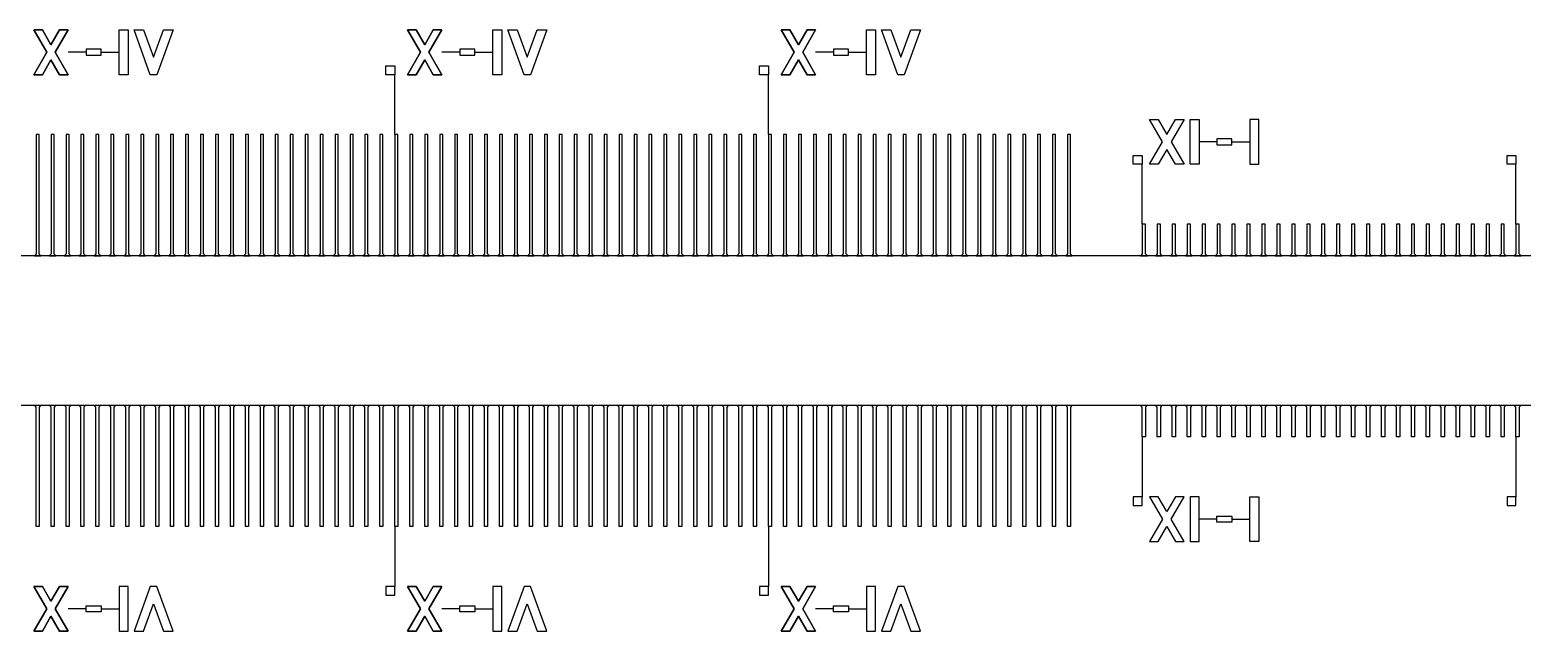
# Model space of a CAD drawing. Extents: x 135699 to 160699, y 112501 to 137501.
# Drawn here: x 147827.6 to 148326.7, y 119075.7 to 119276.9 of the extents above; entities that cross this region are included whole.
import ezdxf

# ---------------------------------------------------------------- set-up
doc = ezdxf.new("R2010")
doc.units = 13
doc.layers.add('1.0', color=221, linetype='Continuous')
doc.layers.add('Main', color=140, linetype='Continuous')
doc.layers.add('1.1', color=7, linetype='Continuous', true_color=0xa852ff)
doc.layers.add('Write', color=7, linetype='Continuous', true_color=0x839eaa)

msp = doc.modelspace()

# ---------------------------------------------------------------- linework, layer by layer
for p, q in [((147846.42, 119269.41), (147840.42, 119269.41)), ((147846.42, 119269.41), (147840.42, 119269.41)), ((147851.42, 119269.41), (147857.42, 119269.41)), ((147971.42, 119269.41), (147965.42, 119269.41)), ((147971.42, 119269.41), (147965.42, 119269.41)), ((147976.42, 119269.41), (147982.42, 119269.41)), ((148096.42, 119269.41), (148090.42, 119269.41)), ((148096.42, 119269.41), (148090.42, 119269.41)), ((148101.42, 119269.41), (148107.42, 119269.41)), ((147949.68, 119241.91), (147949.68, 119261.91)), ((147949.68, 119241.91), (147949.68, 119261.91)), ((148074.68, 119241.91), (148074.68, 119261.91)), ((148074.68, 119241.91), (148074.68, 119261.91)), ((148224.65, 119239.41), (148218.65, 119239.41)), ((148229.65, 119239.41), (148235.65, 119239.41)), ((148199.68, 119211.91), (148199.68, 119231.91)), ((148324.68, 119211.91), (148324.68, 119231.91)), ((148199.68, 119140.71), (148199.68, 119120.71)), ((148324.68, 119140.71), (148324.68, 119120.71)), ((147949.68, 119110.71), (147949.68, 119090.71)), ((147949.68, 119110.71), (147949.68, 119090.71)), ((148074.68, 119110.71), (148074.68, 119090.71)), ((148074.68, 119110.71), (148074.68, 119090.71)), ((148224.65, 119113.21), (148218.65, 119113.21)), ((148229.65, 119113.21), (148235.65, 119113.21)), ((147846.42, 119083.21), (147840.42, 119083.21)), ((147846.42, 119083.21), (147840.42, 119083.21)), ((147851.42, 119083.21), (147857.42, 119083.21)), ((147971.42, 119083.21), (147965.42, 119083.21)), ((147971.42, 119083.21), (147965.42, 119083.21)), ((147976.42, 119083.21), (147982.42, 119083.21)), ((148096.42, 119083.21), (148090.42, 119083.21)), ((148096.42, 119083.21), (148090.42, 119083.21)), ((148101.42, 119083.21), (148107.42, 119083.21))]:
    msp.add_line(p, q)
at = {"layer": '1.0'}
for points in [[(147831.28, 119201.31), (147830.68, 119201.91), (147830.68, 119241.91), (147829.68, 119241.91), (147829.68, 119201.91), (147829.08, 119201.31)], [(147836.28, 119201.31), (147835.68, 119201.91), (147835.68, 119241.91), (147834.68, 119241.91), (147834.68, 119201.91), (147834.08, 119201.31)], [(147841.28, 119201.31), (147840.68, 119201.91), (147840.68, 119241.91), (147839.68, 119241.91), (147839.68, 119201.91), (147839.08, 119201.31)], [(147846.28, 119201.31), (147845.68, 119201.91), (147845.68, 119241.91), (147844.68, 119241.91), (147844.68, 119201.91), (147844.08, 119201.31)], [(147851.28, 119201.31), (147850.68, 119201.91), (147850.68, 119241.91), (147849.68, 119241.91), (147849.68, 119201.91), (147849.08, 119201.31)], [(147856.28, 119201.31), (147855.68, 119201.91), (147855.68, 119241.91), (147854.68, 119241.91), (147854.68, 119201.91), (147854.08, 119201.31)], [(147861.28, 119201.31), (147860.68, 119201.91), (147860.68, 119241.91), (147859.68, 119241.91), (147859.68, 119201.91), (147859.08, 119201.31)], [(147866.28, 119201.31), (147865.68, 119201.91), (147865.68, 119241.91), (147864.68, 119241.91), (147864.68, 119201.91), (147864.08, 119201.31)], [(147871.28, 119201.31), (147870.68, 119201.91), (147870.68, 119241.91), (147869.68, 119241.91), (147869.68, 119201.91), (147869.08, 119201.31)], [(147876.28, 119201.31), (147875.68, 119201.91), (147875.68, 119241.91), (147874.68, 119241.91), (147874.68, 119201.91), (147874.08, 119201.31)], [(147881.28, 119201.31), (147880.68, 119201.91), (147880.68, 119241.91), (147879.68, 119241.91), (147879.68, 119201.91), (147879.08, 119201.31)], [(147886.28, 119201.31), (147885.68, 119201.91), (147885.68, 119241.91), (147884.68, 119241.91), (147884.68, 119201.91), (147884.08, 119201.31)], [(147891.28, 119201.31), (147890.68, 119201.91), (147890.68, 119241.91), (147889.68, 119241.91), (147889.68, 119201.91), (147889.08, 119201.31)], [(147896.28, 119201.31), (147895.68, 119201.91), (147895.68, 119241.91), (147894.68, 119241.91), (147894.68, 119201.91), (147894.08, 119201.31)], [(147901.28, 119201.31), (147900.68, 119201.91), (147900.68, 119241.91), (147899.68, 119241.91), (147899.68, 119201.91), (147899.08, 119201.31)], [(147906.28, 119201.31), (147905.68, 119201.91), (147905.68, 119241.91), (147904.68, 119241.91), (147904.68, 119201.91), (147904.08, 119201.31)], [(147911.28, 119201.31), (147910.68, 119201.91), (147910.68, 119241.91), (147909.68, 119241.91), (147909.68, 119201.91), (147909.08, 119201.31)], [(147916.28, 119201.31), (147915.68, 119201.91), (147915.68, 119241.91), (147914.68, 119241.91), (147914.68, 119201.91), (147914.08, 119201.31)], [(147921.28, 119201.31), (147920.68, 119201.91), (147920.68, 119241.91), (147919.68, 119241.91), (147919.68, 119201.91), (147919.08, 119201.31)], [(147926.28, 119201.31), (147925.68, 119201.91), (147925.68, 119241.91), (147924.68, 119241.91), (147924.68, 119201.91), (147924.08, 119201.31)], [(147931.28, 119201.31), (147930.68, 119201.91), (147930.68, 119241.91), (147929.68, 119241.91), (147929.68, 119201.91), (147929.08, 119201.31)], [(147936.28, 119201.31), (147935.68, 119201.91), (147935.68, 119241.91), (147934.68, 119241.91), (147934.68, 119201.91), (147934.08, 119201.31)], [(147941.28, 119201.31), (147940.68, 119201.91), (147940.68, 119241.91), (147939.68, 119241.91), (147939.68, 119201.91), (147939.08, 119201.31)], [(147946.28, 119201.31), (147945.68, 119201.91), (147945.68, 119241.91), (147944.68, 119241.91), (147944.68, 119201.91), (147944.08, 119201.31)], [(147951.28, 119201.31), (147950.68, 119201.91), (147950.68, 119241.91), (147949.68, 119241.91), (147949.68, 119201.91), (147949.08, 119201.31)], [(147956.28, 119201.31), (147955.68, 119201.91), (147955.68, 119241.91), (147954.68, 119241.91), (147954.68, 119201.91), (147954.08, 119201.31)], [(147961.28, 119201.31), (147960.68, 119201.91), (147960.68, 119241.91), (147959.68, 119241.91), (147959.68, 119201.91), (147959.08, 119201.31)], [(147966.28, 119201.31), (147965.68, 119201.91), (147965.68, 119241.91), (147964.68, 119241.91), (147964.68, 119201.91), (147964.08, 119201.31)], [(147971.28, 119201.31), (147970.68, 119201.91), (147970.68, 119241.91), (147969.68, 119241.91), (147969.68, 119201.91), (147969.08, 119201.31)], [(147976.28, 119201.31), (147975.68, 119201.91), (147975.68, 119241.91), (147974.68, 119241.91), (147974.68, 119201.91), (147974.08, 119201.31)], [(147981.28, 119201.31), (147980.68, 119201.91), (147980.68, 119241.91), (147979.68, 119241.91), (147979.68, 119201.91), (147979.08, 119201.31)], [(147986.28, 119201.31), (147985.68, 119201.91), (147985.68, 119241.91), (147984.68, 119241.91), (147984.68, 119201.91), (147984.08, 119201.31)], [(147991.28, 119201.31), (147990.68, 119201.91), (147990.68, 119241.91), (147989.68, 119241.91), (147989.68, 119201.91), (147989.08, 119201.31)], [(147996.28, 119201.31), (147995.68, 119201.91), (147995.68, 119241.91), (147994.68, 119241.91), (147994.68, 119201.91), (147994.08, 119201.31)], [(148001.28, 119201.31), (148000.68, 119201.91), (148000.68, 119241.91), (147999.68, 119241.91), (147999.68, 119201.91), (147999.08, 119201.31)], [(148006.28, 119201.31), (148005.68, 119201.91), (148005.68, 119241.91), (148004.68, 119241.91), (148004.68, 119201.91), (148004.08, 119201.31)], [(148011.28, 119201.31), (148010.68, 119201.91), (148010.68, 119241.91), (148009.68, 119241.91), (148009.68, 119201.91), (148009.08, 119201.31)], [(148016.28, 119201.31), (148015.68, 119201.91), (148015.68, 119241.91), (148014.68, 119241.91), (148014.68, 119201.91), (148014.08, 119201.31)], [(148021.28, 119201.31), (148020.68, 119201.91), (148020.68, 119241.91), (148019.68, 119241.91), (148019.68, 119201.91), (148019.08, 119201.31)], [(148026.28, 119201.31), (148025.68, 119201.91), (148025.68, 119241.91), (148024.68, 119241.91), (148024.68, 119201.91), (148024.08, 119201.31)], [(148031.28, 119201.31), (148030.68, 119201.91), (148030.68, 119241.91), (148029.68, 119241.91), (148029.68, 119201.91), (148029.08, 119201.31)], [(148036.28, 119201.31), (148035.68, 119201.91), (148035.68, 119241.91), (148034.68, 119241.91), (148034.68, 119201.91), (148034.08, 119201.31)], [(148041.28, 119201.31), (148040.68, 119201.91), (148040.68, 119241.91), (148039.68, 119241.91), (148039.68, 119201.91), (148039.08, 119201.31)], [(148046.28, 119201.31), (148045.68, 119201.91), (148045.68, 119241.91), (148044.68, 119241.91), (148044.68, 119201.91), (148044.08, 119201.31)], [(148051.28, 119201.31), (148050.68, 119201.91), (148050.68, 119241.91), (148049.68, 119241.91), (148049.68, 119201.91), (148049.08, 119201.31)], [(148056.28, 119201.31), (148055.68, 119201.91), (148055.68, 119241.91), (148054.68, 119241.91), (148054.68, 119201.91), (148054.08, 119201.31)], [(148061.28, 119201.31), (148060.68, 119201.91), (148060.68, 119241.91), (148059.68, 119241.91), (148059.68, 119201.91), (148059.08, 119201.31)], [(148066.28, 119201.31), (148065.68, 119201.91), (148065.68, 119241.91), (148064.68, 119241.91), (148064.68, 119201.91), (148064.08, 119201.31)], [(148071.28, 119201.31), (148070.68, 119201.91), (148070.68, 119241.91), (148069.68, 119241.91), (148069.68, 119201.91), (148069.08, 119201.31)], [(148076.28, 119201.31), (148075.68, 119201.91), (148075.68, 119241.91), (148074.68, 119241.91), (148074.68, 119201.91), (148074.08, 119201.31)], [(148081.28, 119201.31), (148080.68, 119201.91), (148080.68, 119241.91), (148079.68, 119241.91), (148079.68, 119201.91), (148079.08, 119201.31)], [(148086.28, 119201.31), (148085.68, 119201.91), (148085.68, 119241.91), (148084.68, 119241.91), (148084.68, 119201.91), (148084.08, 119201.31)], [(148091.28, 119201.31), (148090.68, 119201.91), (148090.68, 119241.91), (148089.68, 119241.91), (148089.68, 119201.91), (148089.08, 119201.31)], [(148096.28, 119201.31), (148095.68, 119201.91), (148095.68, 119241.91), (148094.68, 119241.91), (148094.68, 119201.91), (148094.08, 119201.31)], [(148101.28, 119201.31), (148100.68, 119201.91), (148100.68, 119241.91), (148099.68, 119241.91), (148099.68, 119201.91), (148099.08, 119201.31)], [(148106.28, 119201.31), (148105.68, 119201.91), (148105.68, 119241.91), (148104.68, 119241.91), (148104.68, 119201.91), (148104.08, 119201.31)], [(148111.28, 119201.31), (148110.68, 119201.91), (148110.68, 119241.91), (148109.68, 119241.91), (148109.68, 119201.91), (148109.08, 119201.31)], [(148116.28, 119201.31), (148115.68, 119201.91), (148115.68, 119241.91), (148114.68, 119241.91), (148114.68, 119201.91), (148114.08, 119201.31)], [(148121.28, 119201.31), (148120.68, 119201.91), (148120.68, 119241.91), (148119.68, 119241.91), (148119.68, 119201.91), (148119.08, 119201.31)], [(148126.28, 119201.31), (148125.68, 119201.91), (148125.68, 119241.91), (148124.68, 119241.91), (148124.68, 119201.91), (148124.08, 119201.31)], [(148131.28, 119201.31), (148130.68, 119201.91), (148130.68, 119241.91), (148129.68, 119241.91), (148129.68, 119201.91), (148129.08, 119201.31)], [(148136.28, 119201.31), (148135.68, 119201.91), (148135.68, 119241.91), (148134.68, 119241.91), (148134.68, 119201.91), (148134.08, 119201.31)], [(148141.28, 119201.31), (148140.68, 119201.91), (148140.68, 119241.91), (148139.68, 119241.91), (148139.68, 119201.91), (148139.08, 119201.31)], [(148146.28, 119201.31), (148145.68, 119201.91), (148145.68, 119241.91), (148144.68, 119241.91), (148144.68, 119201.91), (148144.08, 119201.31)], [(148151.28, 119201.31), (148150.68, 119201.91), (148150.68, 119241.91), (148149.68, 119241.91), (148149.68, 119201.91), (148149.08, 119201.31)], [(148156.28, 119201.31), (148155.68, 119201.91), (148155.68, 119241.91), (148154.68, 119241.91), (148154.68, 119201.91), (148154.08, 119201.31)], [(148161.28, 119201.31), (148160.68, 119201.91), (148160.68, 119241.91), (148159.68, 119241.91), (148159.68, 119201.91), (148159.08, 119201.31)], [(148166.28, 119201.31), (148165.68, 119201.91), (148165.68, 119241.91), (148164.68, 119241.91), (148164.68, 119201.91), (148164.08, 119201.31)], [(148171.28, 119201.31), (148170.68, 119201.91), (148170.68, 119241.91), (148169.68, 119241.91), (148169.68, 119201.91), (148169.08, 119201.31)], [(148176.28, 119201.31), (148175.68, 119201.91), (148175.68, 119241.91), (148174.68, 119241.91), (148174.68, 119201.91), (148174.08, 119201.31)], [(147831.28, 119151.31), (147830.68, 119150.71), (147830.68, 119110.71), (147829.68, 119110.71), (147829.68, 119150.71), (147829.08, 119151.31)], [(147836.28, 119151.31), (147835.68, 119150.71), (147835.68, 119110.71), (147834.68, 119110.71), (147834.68, 119150.71), (147834.08, 119151.31)], [(147841.28, 119151.31), (147840.68, 119150.71), (147840.68, 119110.71), (147839.68, 119110.71), (147839.68, 119150.71), (147839.08, 119151.31)], [(147846.28, 119151.31), (147845.68, 119150.71), (147845.68, 119110.71), (147844.68, 119110.71), (147844.68, 119150.71), (147844.08, 119151.31)], [(147851.28, 119151.31), (147850.68, 119150.71), (147850.68, 119110.71), (147849.68, 119110.71), (147849.68, 119150.71), (147849.08, 119151.31)], [(147856.28, 119151.31), (147855.68, 119150.71), (147855.68, 119110.71), (147854.68, 119110.71), (147854.68, 119150.71), (147854.08, 119151.31)], [(147861.28, 119151.31), (147860.68, 119150.71), (147860.68, 119110.71), (147859.68, 119110.71), (147859.68, 119150.71), (147859.08, 119151.31)], [(147866.28, 119151.31), (147865.68, 119150.71), (147865.68, 119110.71), (147864.68, 119110.71), (147864.68, 119150.71), (147864.08, 119151.31)], [(147871.28, 119151.31), (147870.68, 119150.71), (147870.68, 119110.71), (147869.68, 119110.71), (147869.68, 119150.71), (147869.08, 119151.31)], [(147876.28, 119151.31), (147875.68, 119150.71), (147875.68, 119110.71), (147874.68, 119110.71), (147874.68, 119150.71), (147874.08, 119151.31)], [(147881.28, 119151.31), (147880.68, 119150.71), (147880.68, 119110.71), (147879.68, 119110.71), (147879.68, 119150.71), (147879.08, 119151.31)], [(147886.28, 119151.31), (147885.68, 119150.71), (147885.68, 119110.71), (147884.68, 119110.71), (147884.68, 119150.71), (147884.08, 119151.31)], [(147891.28, 119151.31), (147890.68, 119150.71), (147890.68, 119110.71), (147889.68, 119110.71), (147889.68, 119150.71), (147889.08, 119151.31)], [(147896.28, 119151.31), (147895.68, 119150.71), (147895.68, 119110.71), (147894.68, 119110.71), (147894.68, 119150.71), (147894.08, 119151.31)], [(147901.28, 119151.31), (147900.68, 119150.71), (147900.68, 119110.71), (147899.68, 119110.71), (147899.68, 119150.71), (147899.08, 119151.31)], [(147906.28, 119151.31), (147905.68, 119150.71), (147905.68, 119110.71), (147904.68, 119110.71), (147904.68, 119150.71), (147904.08, 119151.31)], [(147911.28, 119151.31), (147910.68, 119150.71), (147910.68, 119110.71), (147909.68, 119110.71), (147909.68, 119150.71), (147909.08, 119151.31)], [(147916.28, 119151.31), (147915.68, 119150.71), (147915.68, 119110.71), (147914.68, 119110.71), (147914.68, 119150.71), (147914.08, 119151.31)], [(147921.28, 119151.31), (147920.68, 119150.71), (147920.68, 119110.71), (147919.68, 119110.71), (147919.68, 119150.71), (147919.08, 119151.31)], [(147926.28, 119151.31), (147925.68, 119150.71), (147925.68, 119110.71), (147924.68, 119110.71), (147924.68, 119150.71), (147924.08, 119151.31)], [(147931.28, 119151.31), (147930.68, 119150.71), (147930.68, 119110.71), (147929.68, 119110.71), (147929.68, 119150.71), (147929.08, 119151.31)], [(147936.28, 119151.31), (147935.68, 119150.71), (147935.68, 119110.71), (147934.68, 119110.71), (147934.68, 119150.71), (147934.08, 119151.31)], [(147941.28, 119151.31), (147940.68, 119150.71), (147940.68, 119110.71), (147939.68, 119110.71), (147939.68, 119150.71), (147939.08, 119151.31)], [(147946.28, 119151.31), (147945.68, 119150.71), (147945.68, 119110.71), (147944.68, 119110.71), (147944.68, 119150.71), (147944.08, 119151.31)], [(147951.28, 119151.31), (147950.68, 119150.71), (147950.68, 119110.71), (147949.68, 119110.71), (147949.68, 119150.71), (147949.08, 119151.31)], [(147956.28, 119151.31), (147955.68, 119150.71), (147955.68, 119110.71), (147954.68, 119110.71), (147954.68, 119150.71), (147954.08, 119151.31)], [(147961.28, 119151.31), (147960.68, 119150.71), (147960.68, 119110.71), (147959.68, 119110.71), (147959.68, 119150.71), (147959.08, 119151.31)], [(147966.28, 119151.31), (147965.68, 119150.71), (147965.68, 119110.71), (147964.68, 119110.71), (147964.68, 119150.71), (147964.08, 119151.31)], [(147971.28, 119151.31), (147970.68, 119150.71), (147970.68, 119110.71), (147969.68, 119110.71), (147969.68, 119150.71), (147969.08, 119151.31)], [(147976.28, 119151.31), (147975.68, 119150.71), (147975.68, 119110.71), (147974.68, 119110.71), (147974.68, 119150.71), (147974.08, 119151.31)], [(147981.28, 119151.31), (147980.68, 119150.71), (147980.68, 119110.71), (147979.68, 119110.71), (147979.68, 119150.71), (147979.08, 119151.31)], [(147986.28, 119151.31), (147985.68, 119150.71), (147985.68, 119110.71), (147984.68, 119110.71), (147984.68, 119150.71), (147984.08, 119151.31)], [(147991.28, 119151.31), (147990.68, 119150.71), (147990.68, 119110.71), (147989.68, 119110.71), (147989.68, 119150.71), (147989.08, 119151.31)], [(147996.28, 119151.31), (147995.68, 119150.71), (147995.68, 119110.71), (147994.68, 119110.71), (147994.68, 119150.71), (147994.08, 119151.31)], [(148001.28, 119151.31), (148000.68, 119150.71), (148000.68, 119110.71), (147999.68, 119110.71), (147999.68, 119150.71), (147999.08, 119151.31)], [(148006.28, 119151.31), (148005.68, 119150.71), (148005.68, 119110.71), (148004.68, 119110.71), (148004.68, 119150.71), (148004.08, 119151.31)], [(148011.28, 119151.31), (148010.68, 119150.71), (148010.68, 119110.71), (148009.68, 119110.71), (148009.68, 119150.71), (148009.08, 119151.31)], [(148016.28, 119151.31), (148015.68, 119150.71), (148015.68, 119110.71), (148014.68, 119110.71), (148014.68, 119150.71), (148014.08, 119151.31)], [(148021.28, 119151.31), (148020.68, 119150.71), (148020.68, 119110.71), (148019.68, 119110.71), (148019.68, 119150.71), (148019.08, 119151.31)], [(148026.28, 119151.31), (148025.68, 119150.71), (148025.68, 119110.71), (148024.68, 119110.71), (148024.68, 119150.71), (148024.08, 119151.31)], [(148031.28, 119151.31), (148030.68, 119150.71), (148030.68, 119110.71), (148029.68, 119110.71), (148029.68, 119150.71), (148029.08, 119151.31)], [(148036.28, 119151.31), (148035.68, 119150.71), (148035.68, 119110.71), (148034.68, 119110.71), (148034.68, 119150.71), (148034.08, 119151.31)], [(148041.28, 119151.31), (148040.68, 119150.71), (148040.68, 119110.71), (148039.68, 119110.71), (148039.68, 119150.71), (148039.08, 119151.31)], [(148046.28, 119151.31), (148045.68, 119150.71), (148045.68, 119110.71), (148044.68, 119110.71), (148044.68, 119150.71), (148044.08, 119151.31)], [(148051.28, 119151.31), (148050.68, 119150.71), (148050.68, 119110.71), (148049.68, 119110.71), (148049.68, 119150.71), (148049.08, 119151.31)], [(148056.28, 119151.31), (148055.68, 119150.71), (148055.68, 119110.71), (148054.68, 119110.71), (148054.68, 119150.71), (148054.08, 119151.31)], [(148061.28, 119151.31), (148060.68, 119150.71), (148060.68, 119110.71), (148059.68, 119110.71), (148059.68, 119150.71), (148059.08, 119151.31)], [(148066.28, 119151.31), (148065.68, 119150.71), (148065.68, 119110.71), (148064.68, 119110.71), (148064.68, 119150.71), (148064.08, 119151.31)], [(148071.28, 119151.31), (148070.68, 119150.71), (148070.68, 119110.71), (148069.68, 119110.71), (148069.68, 119150.71), (148069.08, 119151.31)], [(148076.28, 119151.31), (148075.68, 119150.71), (148075.68, 119110.71), (148074.68, 119110.71), (148074.68, 119150.71), (148074.08, 119151.31)], [(148081.28, 119151.31), (148080.68, 119150.71), (148080.68, 119110.71), (148079.68, 119110.71), (148079.68, 119150.71), (148079.08, 119151.31)], [(148086.28, 119151.31), (148085.68, 119150.71), (148085.68, 119110.71), (148084.68, 119110.71), (148084.68, 119150.71), (148084.08, 119151.31)], [(148091.28, 119151.31), (148090.68, 119150.71), (148090.68, 119110.71), (148089.68, 119110.71), (148089.68, 119150.71), (148089.08, 119151.31)], [(148096.28, 119151.31), (148095.68, 119150.71), (148095.68, 119110.71), (148094.68, 119110.71), (148094.68, 119150.71), (148094.08, 119151.31)], [(148101.28, 119151.31), (148100.68, 119150.71), (148100.68, 119110.71), (148099.68, 119110.71), (148099.68, 119150.71), (148099.08, 119151.31)], [(148106.28, 119151.31), (148105.68, 119150.71), (148105.68, 119110.71), (148104.68, 119110.71), (148104.68, 119150.71), (148104.08, 119151.31)], [(148111.28, 119151.31), (148110.68, 119150.71), (148110.68, 119110.71), (148109.68, 119110.71), (148109.68, 119150.71), (148109.08, 119151.31)], [(148116.28, 119151.31), (148115.68, 119150.71), (148115.68, 119110.71), (148114.68, 119110.71), (148114.68, 119150.71), (148114.08, 119151.31)], [(148121.28, 119151.31), (148120.68, 119150.71), (148120.68, 119110.71), (148119.68, 119110.71), (148119.68, 119150.71), (148119.08, 119151.31)], [(148126.28, 119151.31), (148125.68, 119150.71), (148125.68, 119110.71), (148124.68, 119110.71), (148124.68, 119150.71), (148124.08, 119151.31)], [(148131.28, 119151.31), (148130.68, 119150.71), (148130.68, 119110.71), (148129.68, 119110.71), (148129.68, 119150.71), (148129.08, 119151.31)], [(148136.28, 119151.31), (148135.68, 119150.71), (148135.68, 119110.71), (148134.68, 119110.71), (148134.68, 119150.71), (148134.08, 119151.31)], [(148141.28, 119151.31), (148140.68, 119150.71), (148140.68, 119110.71), (148139.68, 119110.71), (148139.68, 119150.71), (148139.08, 119151.31)], [(148146.28, 119151.31), (148145.68, 119150.71), (148145.68, 119110.71), (148144.68, 119110.71), (148144.68, 119150.71), (148144.08, 119151.31)], [(148151.28, 119151.31), (148150.68, 119150.71), (148150.68, 119110.71), (148149.68, 119110.71), (148149.68, 119150.71), (148149.08, 119151.31)], [(148156.28, 119151.31), (148155.68, 119150.71), (148155.68, 119110.71), (148154.68, 119110.71), (148154.68, 119150.71), (148154.08, 119151.31)], [(148161.28, 119151.31), (148160.68, 119150.71), (148160.68, 119110.71), (148159.68, 119110.71), (148159.68, 119150.71), (148159.08, 119151.31)], [(148166.28, 119151.31), (148165.68, 119150.71), (148165.68, 119110.71), (148164.68, 119110.71), (148164.68, 119150.71), (148164.08, 119151.31)], [(148171.28, 119151.31), (148170.68, 119150.71), (148170.68, 119110.71), (148169.68, 119110.71), (148169.68, 119150.71), (148169.08, 119151.31)], [(148176.28, 119151.31), (148175.68, 119150.71), (148175.68, 119110.71), (148174.68, 119110.71), (148174.68, 119150.71), (148174.08, 119151.31)]]:
    msp.add_lwpolyline(points, close=True, dxfattribs=at)
at = {"layer": '1.1'}
for points in [[(148201.38, 119201.31), (148200.78, 119201.91), (148200.78, 119211.91), (148199.68, 119211.91), (148199.68, 119201.91), (148199.08, 119201.31)], [(148206.38, 119201.31), (148205.78, 119201.91), (148205.78, 119211.91), (148204.68, 119211.91), (148204.68, 119201.91), (148204.08, 119201.31)], [(148211.38, 119201.31), (148210.78, 119201.91), (148210.78, 119211.91), (148209.68, 119211.91), (148209.68, 119201.91), (148209.08, 119201.31)], [(148216.38, 119201.31), (148215.78, 119201.91), (148215.78, 119211.91), (148214.68, 119211.91), (148214.68, 119201.91), (148214.08, 119201.31)], [(148221.38, 119201.31), (148220.78, 119201.91), (148220.78, 119211.91), (148219.68, 119211.91), (148219.68, 119201.91), (148219.08, 119201.31)], [(148226.38, 119201.31), (148225.78, 119201.91), (148225.78, 119211.91), (148224.68, 119211.91), (148224.68, 119201.91), (148224.08, 119201.31)], [(148231.38, 119201.31), (148230.78, 119201.91), (148230.78, 119211.91), (148229.68, 119211.91), (148229.68, 119201.91), (148229.08, 119201.31)], [(148236.38, 119201.31), (148235.78, 119201.91), (148235.78, 119211.91), (148234.68, 119211.91), (148234.68, 119201.91), (148234.08, 119201.31)], [(148241.38, 119201.31), (148240.78, 119201.91), (148240.78, 119211.91), (148239.68, 119211.91), (148239.68, 119201.91), (148239.08, 119201.31)], [(148246.38, 119201.31), (148245.78, 119201.91), (148245.78, 119211.91), (148244.68, 119211.91), (148244.68, 119201.91), (148244.08, 119201.31)], [(148251.38, 119201.31), (148250.78, 119201.91), (148250.78, 119211.91), (148249.68, 119211.91), (148249.68, 119201.91), (148249.08, 119201.31)], [(148256.38, 119201.31), (148255.78, 119201.91), (148255.78, 119211.91), (148254.68, 119211.91), (148254.68, 119201.91), (148254.08, 119201.31)], [(148261.38, 119201.31), (148260.78, 119201.91), (148260.78, 119211.91), (148259.68, 119211.91), (148259.68, 119201.91), (148259.08, 119201.31)], [(148266.38, 119201.31), (148265.78, 119201.91), (148265.78, 119211.91), (148264.68, 119211.91), (148264.68, 119201.91), (148264.08, 119201.31)], [(148271.38, 119201.31), (148270.78, 119201.91), (148270.78, 119211.91), (148269.68, 119211.91), (148269.68, 119201.91), (148269.08, 119201.31)], [(148276.38, 119201.31), (148275.78, 119201.91), (148275.78, 119211.91), (148274.68, 119211.91), (148274.68, 119201.91), (148274.08, 119201.31)], [(148281.38, 119201.31), (148280.78, 119201.91), (148280.78, 119211.91), (148279.68, 119211.91), (148279.68, 119201.91), (148279.08, 119201.31)], [(148286.38, 119201.31), (148285.78, 119201.91), (148285.78, 119211.91), (148284.68, 119211.91), (148284.68, 119201.91), (148284.08, 119201.31)], [(148291.38, 119201.31), (148290.78, 119201.91), (148290.78, 119211.91), (148289.68, 119211.91), (148289.68, 119201.91), (148289.08, 119201.31)], [(148296.38, 119201.31), (148295.78, 119201.91), (148295.78, 119211.91), (148294.68, 119211.91), (148294.68, 119201.91), (148294.08, 119201.31)], [(148301.38, 119201.31), (148300.78, 119201.91), (148300.78, 119211.91), (148299.68, 119211.91), (148299.68, 119201.91), (148299.08, 119201.31)], [(148306.38, 119201.31), (148305.78, 119201.91), (148305.78, 119211.91), (148304.68, 119211.91), (148304.68, 119201.91), (148304.08, 119201.31)], [(148311.38, 119201.31), (148310.78, 119201.91), (148310.78, 119211.91), (148309.68, 119211.91), (148309.68, 119201.91), (148309.08, 119201.31)], [(148316.38, 119201.31), (148315.78, 119201.91), (148315.78, 119211.91), (148314.68, 119211.91), (148314.68, 119201.91), (148314.08, 119201.31)], [(148321.38, 119201.31), (148320.78, 119201.91), (148320.78, 119211.91), (148319.68, 119211.91), (148319.68, 119201.91), (148319.08, 119201.31)], [(148326.38, 119201.31), (148325.78, 119201.91), (148325.78, 119211.91), (148324.68, 119211.91), (148324.68, 119201.91), (148324.08, 119201.31)], [(148201.38, 119151.31), (148200.78, 119150.71), (148200.78, 119140.71), (148199.68, 119140.71), (148199.68, 119150.71), (148199.08, 119151.31)], [(148206.38, 119151.31), (148205.78, 119150.71), (148205.78, 119140.71), (148204.68, 119140.71), (148204.68, 119150.71), (148204.08, 119151.31)], [(148211.38, 119151.31), (148210.78, 119150.71), (148210.78, 119140.71), (148209.68, 119140.71), (148209.68, 119150.71), (148209.08, 119151.31)], [(148216.38, 119151.31), (148215.78, 119150.71), (148215.78, 119140.71), (148214.68, 119140.71), (148214.68, 119150.71), (148214.08, 119151.31)], [(148221.38, 119151.31), (148220.78, 119150.71), (148220.78, 119140.71), (148219.68, 119140.71), (148219.68, 119150.71), (148219.08, 119151.31)], [(148226.38, 119151.31), (148225.78, 119150.71), (148225.78, 119140.71), (148224.68, 119140.71), (148224.68, 119150.71), (148224.08, 119151.31)], [(148231.38, 119151.31), (148230.78, 119150.71), (148230.78, 119140.71), (148229.68, 119140.71), (148229.68, 119150.71), (148229.08, 119151.31)], [(148236.38, 119151.31), (148235.78, 119150.71), (148235.78, 119140.71), (148234.68, 119140.71), (148234.68, 119150.71), (148234.08, 119151.31)], [(148241.38, 119151.31), (148240.78, 119150.71), (148240.78, 119140.71), (148239.68, 119140.71), (148239.68, 119150.71), (148239.08, 119151.31)], [(148246.38, 119151.31), (148245.78, 119150.71), (148245.78, 119140.71), (148244.68, 119140.71), (148244.68, 119150.71), (148244.08, 119151.31)], [(148251.38, 119151.31), (148250.78, 119150.71), (148250.78, 119140.71), (148249.68, 119140.71), (148249.68, 119150.71), (148249.08, 119151.31)], [(148256.38, 119151.31), (148255.78, 119150.71), (148255.78, 119140.71), (148254.68, 119140.71), (148254.68, 119150.71), (148254.08, 119151.31)], [(148261.38, 119151.31), (148260.78, 119150.71), (148260.78, 119140.71), (148259.68, 119140.71), (148259.68, 119150.71), (148259.08, 119151.31)], [(148266.38, 119151.31), (148265.78, 119150.71), (148265.78, 119140.71), (148264.68, 119140.71), (148264.68, 119150.71), (148264.08, 119151.31)], [(148271.38, 119151.31), (148270.78, 119150.71), (148270.78, 119140.71), (148269.68, 119140.71), (148269.68, 119150.71), (148269.08, 119151.31)], [(148276.38, 119151.31), (148275.78, 119150.71), (148275.78, 119140.71), (148274.68, 119140.71), (148274.68, 119150.71), (148274.08, 119151.31)], [(148281.38, 119151.31), (148280.78, 119150.71), (148280.78, 119140.71), (148279.68, 119140.71), (148279.68, 119150.71), (148279.08, 119151.31)], [(148286.38, 119151.31), (148285.78, 119150.71), (148285.78, 119140.71), (148284.68, 119140.71), (148284.68, 119150.71), (148284.08, 119151.31)], [(148291.38, 119151.31), (148290.78, 119150.71), (148290.78, 119140.71), (148289.68, 119140.71), (148289.68, 119150.71), (148289.08, 119151.31)], [(148296.38, 119151.31), (148295.78, 119150.71), (148295.78, 119140.71), (148294.68, 119140.71), (148294.68, 119150.71), (148294.08, 119151.31)], [(148301.38, 119151.31), (148300.78, 119150.71), (148300.78, 119140.71), (148299.68, 119140.71), (148299.68, 119150.71), (148299.08, 119151.31)], [(148306.38, 119151.31), (148305.78, 119150.71), (148305.78, 119140.71), (148304.68, 119140.71), (148304.68, 119150.71), (148304.08, 119151.31)], [(148311.38, 119151.31), (148310.78, 119150.71), (148310.78, 119140.71), (148309.68, 119140.71), (148309.68, 119150.71), (148309.08, 119151.31)], [(148316.38, 119151.31), (148315.78, 119150.71), (148315.78, 119140.71), (148314.68, 119140.71), (148314.68, 119150.71), (148314.08, 119151.31)], [(148321.38, 119151.31), (148320.78, 119150.71), (148320.78, 119140.71), (148319.68, 119140.71), (148319.68, 119150.71), (148319.08, 119151.31)], [(148326.38, 119151.31), (148325.78, 119150.71), (148325.78, 119140.71), (148324.68, 119140.71), (148324.68, 119150.71), (148324.08, 119151.31)]]:
    msp.add_lwpolyline(points, close=True, dxfattribs=at)
at = {"layer": 'Main'}
msp.add_lwpolyline([(150549.08, 119201.31), (145849.08, 119201.31), (145849.08, 119151.31), (150549.08, 119151.31)], close=True, dxfattribs=at)
at = {"layer": 'Write'}
for points in [[(147833.21, 119269.41), (147828.87, 119276.91)], [(147831.76, 119276.91), (147828.87, 119276.91)], [(147834.65, 119271.91), (147831.76, 119276.91)], [(147837.54, 119276.91), (147834.65, 119271.91)], [(147840.42, 119276.91), (147836.09, 119269.41)], [(147840.42, 119276.91), (147837.54, 119276.91)], [(147857.42, 119261.91), (147857.42, 119276.91), (147860.42, 119276.91), (147860.42, 119261.91)], [(147868.95, 119267.76), (147872.28, 119276.91), (147875.47, 119276.91), (147870.01, 119261.91), (147867.88, 119261.91), (147862.42, 119276.91), (147865.61, 119276.91)], [(147958.21, 119269.41), (147953.87, 119276.91)], [(147956.76, 119276.91), (147953.87, 119276.91)], [(147959.65, 119271.91), (147956.76, 119276.91)], [(147962.54, 119276.91), (147959.65, 119271.91)], [(147965.42, 119276.91), (147961.09, 119269.41)], [(147965.42, 119276.91), (147962.54, 119276.91)], [(147982.42, 119261.91), (147982.42, 119276.91), (147985.42, 119276.91), (147985.42, 119261.91)], [(147993.95, 119267.76), (147997.28, 119276.91), (148000.47, 119276.91), (147995.01, 119261.91), (147992.88, 119261.91), (147987.42, 119276.91), (147990.61, 119276.91)], [(148083.21, 119269.41), (148078.87, 119276.91)], [(148081.76, 119276.91), (148078.87, 119276.91)], [(148084.65, 119271.91), (148081.76, 119276.91)], [(148087.54, 119276.91), (148084.65, 119271.91)], [(148090.42, 119276.91), (148086.09, 119269.41)], [(148090.42, 119276.91), (148087.54, 119276.91)], [(148107.42, 119261.91), (148107.42, 119276.91), (148110.42, 119276.91), (148110.42, 119261.91)], [(148118.95, 119267.76), (148122.28, 119276.91), (148125.47, 119276.91), (148120.01, 119261.91), (148117.88, 119261.91), (148112.42, 119276.91), (148115.61, 119276.91)], [(147851.42, 119268.41), (147851.42, 119270.41), (147846.42, 119270.41), (147846.42, 119268.41)], [(147851.42, 119268.41), (147851.42, 119270.41), (147846.42, 119270.41), (147846.42, 119268.41)], [(147976.42, 119268.41), (147976.42, 119270.41), (147971.42, 119270.41), (147971.42, 119268.41)], [(147976.42, 119268.41), (147976.42, 119270.41), (147971.42, 119270.41), (147971.42, 119268.41)], [(148101.42, 119268.41), (148101.42, 119270.41), (148096.42, 119270.41), (148096.42, 119268.41)], [(148101.42, 119268.41), (148101.42, 119270.41), (148096.42, 119270.41), (148096.42, 119268.41)], [(147833.21, 119269.41), (147828.87, 119261.91)], [(147834.65, 119266.91), (147831.76, 119261.91)], [(147837.54, 119261.91), (147834.65, 119266.91)], [(147840.42, 119261.91), (147836.09, 119269.41)], [(147958.21, 119269.41), (147953.87, 119261.91)], [(147959.65, 119266.91), (147956.76, 119261.91)], [(147962.54, 119261.91), (147959.65, 119266.91)], [(147965.42, 119261.91), (147961.09, 119269.41)], [(148083.21, 119269.41), (148078.87, 119261.91)], [(148084.65, 119266.91), (148081.76, 119261.91)], [(148087.54, 119261.91), (148084.65, 119266.91)], [(148090.42, 119261.91), (148086.09, 119269.41)], [(147831.76, 119261.91), (147828.87, 119261.91)], [(147840.42, 119261.91), (147837.54, 119261.91)], [(147946.68, 119261.91), (147946.68, 119264.91), (147949.68, 119264.91), (147949.68, 119261.91)], [(147946.68, 119261.91), (147946.68, 119264.91), (147949.68, 119264.91), (147949.68, 119261.91)], [(147956.76, 119261.91), (147953.87, 119261.91)], [(147965.42, 119261.91), (147962.54, 119261.91)], [(148071.68, 119261.91), (148071.68, 119264.91), (148074.68, 119264.91), (148074.68, 119261.91)], [(148071.68, 119261.91), (148071.68, 119264.91), (148074.68, 119264.91), (148074.68, 119261.91)], [(148081.76, 119261.91), (148078.87, 119261.91)], [(148090.42, 119261.91), (148087.54, 119261.91)], [(148210.76, 119231.91), (148207.87, 119236.91), (148204.99, 119231.91), (148202.1, 119231.91), (148206.43, 119239.41), (148202.1, 119246.91), (148204.99, 119246.91), (148207.87, 119241.91), (148210.76, 119246.91), (148213.65, 119246.91), (148209.32, 119239.41), (148213.65, 119231.91)], [(148215.65, 119231.91), (148215.65, 119246.91), (148218.65, 119246.91), (148218.65, 119231.91)], [(148238.65, 119231.91), (148238.65, 119246.91), (148235.65, 119246.91), (148235.65, 119231.91)], [(148229.65, 119238.41), (148229.65, 119240.41), (148224.65, 119240.41), (148224.65, 119238.41)], [(148196.68, 119231.91), (148196.68, 119234.91), (148199.68, 119234.91), (148199.68, 119231.91)], [(148321.68, 119231.91), (148321.68, 119234.91), (148324.68, 119234.91), (148324.68, 119231.91)], [(148196.68, 119120.71), (148196.68, 119117.71), (148199.68, 119117.71), (148199.68, 119120.71)], [(148210.76, 119120.71), (148207.87, 119115.71), (148204.99, 119120.71), (148202.1, 119120.71), (148206.43, 119113.21), (148202.1, 119105.71), (148204.99, 119105.71), (148207.87, 119110.71), (148210.76, 119105.71), (148213.65, 119105.71), (148209.32, 119113.21), (148213.65, 119120.71)], [(148215.65, 119120.71), (148215.65, 119105.71), (148218.65, 119105.71), (148218.65, 119120.71)], [(148238.65, 119120.71), (148238.65, 119105.71), (148235.65, 119105.71), (148235.65, 119120.71)], [(148321.68, 119120.71), (148321.68, 119117.71), (148324.68, 119117.71), (148324.68, 119120.71)], [(148229.65, 119114.21), (148229.65, 119112.21), (148224.65, 119112.21), (148224.65, 119114.21)], [(147833.21, 119083.21), (147828.87, 119090.71)], [(147831.76, 119090.71), (147828.87, 119090.71)], [(147834.65, 119085.71), (147831.76, 119090.71)], [(147837.54, 119090.71), (147834.65, 119085.71)], [(147840.42, 119090.71), (147836.09, 119083.21)], [(147840.42, 119090.71), (147837.54, 119090.71)], [(147857.42, 119090.71), (147857.42, 119075.71), (147860.42, 119075.71), (147860.42, 119090.71)], [(147868.95, 119084.86), (147872.28, 119075.71), (147875.47, 119075.71), (147870.01, 119090.71), (147867.88, 119090.71), (147862.42, 119075.71), (147865.61, 119075.71)], [(147946.68, 119090.71), (147946.68, 119087.71), (147949.68, 119087.71), (147949.68, 119090.71)], [(147946.68, 119090.71), (147946.68, 119087.71), (147949.68, 119087.71), (147949.68, 119090.71)], [(147958.21, 119083.21), (147953.87, 119090.71)], [(147956.76, 119090.71), (147953.87, 119090.71)], [(147959.65, 119085.71), (147956.76, 119090.71)], [(147962.54, 119090.71), (147959.65, 119085.71)], [(147965.42, 119090.71), (147961.09, 119083.21)], [(147965.42, 119090.71), (147962.54, 119090.71)], [(147982.42, 119090.71), (147982.42, 119075.71), (147985.42, 119075.71), (147985.42, 119090.71)], [(147993.95, 119084.86), (147997.28, 119075.71), (148000.47, 119075.71), (147995.01, 119090.71), (147992.88, 119090.71), (147987.42, 119075.71), (147990.61, 119075.71)], [(148071.68, 119090.71), (148071.68, 119087.71), (148074.68, 119087.71), (148074.68, 119090.71)], [(148071.68, 119090.71), (148071.68, 119087.71), (148074.68, 119087.71), (148074.68, 119090.71)], [(148083.21, 119083.21), (148078.87, 119090.71)], [(148081.76, 119090.71), (148078.87, 119090.71)], [(148084.65, 119085.71), (148081.76, 119090.71)], [(148087.54, 119090.71), (148084.65, 119085.71)], [(148090.42, 119090.71), (148086.09, 119083.21)], [(148090.42, 119090.71), (148087.54, 119090.71)], [(148107.42, 119090.71), (148107.42, 119075.71), (148110.42, 119075.71), (148110.42, 119090.71)], [(148118.95, 119084.86), (148122.28, 119075.71), (148125.47, 119075.71), (148120.01, 119090.71), (148117.88, 119090.71), (148112.42, 119075.71), (148115.61, 119075.71)], [(147833.21, 119083.21), (147828.87, 119075.71)], [(147834.65, 119080.71), (147831.76, 119075.71)], [(147837.54, 119075.71), (147834.65, 119080.71)], [(147840.42, 119075.71), (147836.09, 119083.21)], [(147851.42, 119084.21), (147851.42, 119082.21), (147846.42, 119082.21), (147846.42, 119084.21)], [(147851.42, 119084.21), (147851.42, 119082.21), (147846.42, 119082.21), (147846.42, 119084.21)], [(147958.21, 119083.21), (147953.87, 119075.71)], [(147959.65, 119080.71), (147956.76, 119075.71)], [(147962.54, 119075.71), (147959.65, 119080.71)], [(147965.42, 119075.71), (147961.09, 119083.21)], [(147976.42, 119084.21), (147976.42, 119082.21), (147971.42, 119082.21), (147971.42, 119084.21)], [(147976.42, 119084.21), (147976.42, 119082.21), (147971.42, 119082.21), (147971.42, 119084.21)], [(148083.21, 119083.21), (148078.87, 119075.71)], [(148084.65, 119080.71), (148081.76, 119075.71)], [(148087.54, 119075.71), (148084.65, 119080.71)], [(148090.42, 119075.71), (148086.09, 119083.21)], [(148101.42, 119084.21), (148101.42, 119082.21), (148096.42, 119082.21), (148096.42, 119084.21)], [(148101.42, 119084.21), (148101.42, 119082.21), (148096.42, 119082.21), (148096.42, 119084.21)], [(147831.76, 119075.71), (147828.87, 119075.71)], [(147840.42, 119075.71), (147837.54, 119075.71)], [(147956.76, 119075.71), (147953.87, 119075.71)], [(147965.42, 119075.71), (147962.54, 119075.71)], [(148081.76, 119075.71), (148078.87, 119075.71)], [(148090.42, 119075.71), (148087.54, 119075.71)]]:
    msp.add_lwpolyline(points, close=True, dxfattribs=at)

doc.saveas('drawing.dxf')
